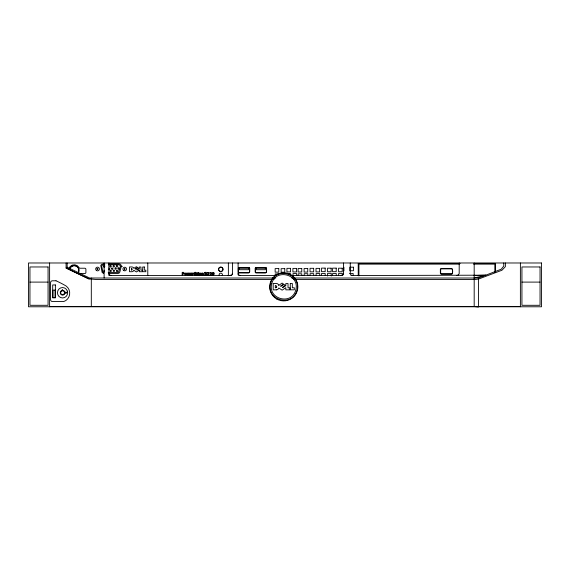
<?xml version="1.0" encoding="UTF-8"?>
<svg xmlns="http://www.w3.org/2000/svg" width="570" height="570" viewBox="0 0 570 570"><rect width="100%" height="100%" fill="white"/><g stroke="black" fill="none" stroke-linecap="round" stroke-linejoin="round"><path stroke-width="0.85" d="M232.467 273.322L231.698 274.875L229.831 275.524M343.546 273.322L342.777 274.875L340.91 275.524M64.766 293.351L66.455 292.937L66.341 292.325L66.455 292.937M64.88 293.037L64.838 293.351A2.387 2.323 -90 0 1 60.954 294.419A2.387 2.323 -90 0 1 61.995 290.422L62.215 289.817L62.593 290.344A2.387 2.323 -90 0 1 64.838 292.111M271.562 279.763L272.909 278.017M200.832 275.602L201.139 273.108C195.745 272.66 202.528 276.186 199.151 275.139L199.179 275.68M67.153 262.984L67.153 267.209L66.084 268.035L88.535 278.844L97.121 279.571L274.092 279.571M278.83 285.314L282.136 283.076L283.49 284.067L280.511 286.083L280.989 286.382L283.945 284.437L285.314 285.349L282.392 287.316L282.841 287.601L285.834 285.648L285.834 283.539L288.021 283.539L288.021 287.822L289.895 287.822L289.895 289.845L285.834 289.845L285.834 287.658L282.136 290.173L278.794 287.964A2.7 2.7 0 0 1 276.258 289.866M104.816 266.817L104.167 267.173L103.54 266.788L103.555 266.055L104.203 265.706L104.83 266.083M104.666 270.251L104.025 270.6L104.004 271.341L104.638 271.719M291.819 278.017L478.451 278.017L501.237 269.211L503.766 266.062L503.766 262.984M474.183 278.017L485.782 275.182L474.183 275.524M61.916 290.422L62.294 290.379M66.419 292.325L64.766 292.111M456.57 275.524L458.173 275.068L459.185 273.607L459.206 262.984M485.782 275.182L350.992 275.524M460.111 263.411L358.224 263.411L358.224 275.652M474.29 263.411L495.551 263.411L495.551 272.154M104.666 263.896L101.688 264.295L100.783 265.449L102.101 272.367L103.59 273.529M108.948 263.896L119.23 263.896L120.355 264.252L121.175 265.292L121.239 266.475L119.878 271.926L119.13 273.08L117.826 273.529L108.927 273.529M459.313 264.117L358.929 264.117L358.929 275.916M473.528 264.117L494.846 264.117L494.846 272.546M104.866 264.793L103.092 264.793L101.66 265.784L102.892 271.854L103.897 272.638M108.421 264.793L119.087 264.793L120.299 265.627L120.341 266.389L118.546 272.339L108.2 272.638M79.7 273.472L84.901 273.472A0.997 0.997 0 0 0 85.899 272.474L85.899 269.325A1.097 1.097 0 0 0 84.802 268.228L79.351 268.228L79.073 267.551A5.615 5.615 0 0 0 68.792 268.905M349.524 273.5L353.158 273.5L353.158 275.274M287.672 273.707L290.586 273.707M278.815 273.963L275.182 273.963L275.182 275.738M108.899 275.524L231.591 275.524M238.844 275.524L276.464 275.524M290.586 275.524L342.67 275.524M275.809 278.017L89.611 278.017L67.153 267.209M293.657 279.571L474.183 279.571L478.451 279.093L501.963 270.244L505.383 266.632L505.383 262.984M29.954 282.1L48.065 282.1M521.935 282.1L540.047 282.1M276.258 289.845L273.187 289.845L273.187 283.461L276.258 283.461A2.764 2.764 0 0 1 278.815 285.314M62.593 290.344L62.522 289.817M49.611 306.532L520.389 306.532M108.728 268.149L109.461 268.164L109.811 268.812L109.433 269.439L108.699 269.418M352.452 275.524L350.899 274.982L350.279 273.928L350.258 262.984M240.312 275.524L238.759 274.982L238.11 273.685M111.093 275.524L109.54 274.982L108.899 273.685M89.198 278.937L66.084 268.035L66.084 262.984M294.626 278.017L295.972 279.763M67.388 291.099L67.638 292.431A5.187 5.052 -90 0 1 60.648 297.554A5.187 5.052 -90 0 1 59.059 288.954A5.187 5.052 -90 0 1 67.317 291.099L67.559 292.431M520.389 262.984L520.389 306.781M478.451 278.017L478.451 307.016L474.183 306.532L474.183 262.984M343.917 267.309L343.917 270.857M343.546 262.984L343.546 274.79M342.299 275.153L342.299 273.379L338.666 273.379L338.666 275.153M336.257 275.274L336.257 273.5L332.623 273.5L332.623 275.274M331.248 276.022L331.248 273.358L327.608 273.358L327.608 276.022M325.199 275.253L325.199 273.479L321.565 273.479L321.565 275.253M319.742 275.324L319.742 273.55L316.108 273.55L316.108 275.324M313.7 275.445L313.7 273.671L310.059 273.671L310.059 275.445M307.829 275.474L307.829 273.7L304.195 273.7L304.195 275.474M301.786 275.595L301.786 273.821L298.146 273.821L298.146 275.595M296.628 275.36L296.628 273.586L292.994 273.586L292.994 275.36M238.11 262.984L238.11 274.911M232.467 262.984L232.467 274.79M228.37 262.984L228.37 274.555A3.121 3.121 0 0 1 228.135 275.752M147.787 262.984L147.787 274.719A2.957 2.957 0 0 0 147.894 275.481M108.899 262.984L108.899 274.911M104.118 262.984L104.118 278.017M91.307 278.017L91.307 306.532M49.611 262.984L49.611 306.781M69.747 269.161A4.617 4.617 0 0 1 75.981 266.09A4.617 4.617 0 0 1 78.211 272.667M69.96 268.114A4.802 4.802 0 0 1 76.451 266.112A4.802 4.802 0 0 1 78.453 272.603M219.364 275.581A1.646 1.646 0 0 1 220.79 273.115A1.646 1.646 0 0 1 222.215 275.581M290.272 283.511L290.272 289.817L294.312 289.817L294.312 287.772L292.339 287.772L292.339 283.511L290.272 283.511M192.553 273.379L192.482 274.911C193.508 274.512 194.548 272.46 192.553 273.051L192.553 273.379M182.215 272.681L182.115 274.911C183.576 274.348 183.141 271.847 183.319 273.985C185.571 273.593 183.056 271.299 182.215 272.681M204.744 272.424L204.623 274.911L205.399 274.911C205.977 271.726 205.977 273.251 206.034 274.911C207.145 274.947 207.43 271.363 204.744 272.424M121.895 266.211L121.887 266.674L121.895 266.211M116.487 270.586L116.472 271.327L117.099 271.705L117.748 271.356L117.762 270.622L117.135 270.237L116.487 270.586M196.244 272.838L195.004 272.966L194.983 273.386L196.03 273.379L195.994 273.935L194.947 273.942C194.584 275.018 196.671 273.7 196.137 274.911C192.51 276.45 194.406 270.201 196.244 272.838M210.123 272.702L210.401 274.911L211.214 274.911L211.342 272.424L210.123 272.702M197.989 272.424L197.968 273.03L196.7 273.408A1.261 1.261 0 0 0 196.493 274.099L196.614 274.583A0.727 0.727 0 0 0 196.964 274.897L198.595 274.911L198.731 272.424L197.989 272.424M190.943 274.049L192.076 274.362L191.983 274.89C190.494 275.766 189.418 273.336 191.085 273.016A1.596 1.596 0 0 1 191.677 273.051A0.734 0.734 0 0 1 192.111 273.351L192.218 274.049L190.943 274.049M191.556 273.721L190.957 273.771L191.556 273.721M202.136 274.049L203.269 274.362L203.177 274.89C201.687 275.766 200.612 273.336 202.279 273.016A1.596 1.596 0 0 1 202.87 273.051A0.734 0.734 0 0 1 203.305 273.351L203.412 274.049L202.136 274.049M202.749 273.721L202.151 273.771L202.749 273.721M207.224 274.398L207.202 274.911L209.162 274.911C207.459 274.348 211.235 271.99 207.444 272.46C207.751 273.066 209.276 273.158 207.224 274.398M200.398 273.564C200.505 275.339 198.837 273.493 200.398 273.564M197.947 273.507C198.111 275.395 196.287 273.522 197.947 273.507M238.531 268.306L238.531 272.082L238.958 272.645L248.47 272.695A1.054 1.054 0 0 0 249.525 271.641L249.518 268.335L249.033 267.786L239.151 267.765L238.531 268.306M255.388 268.306L255.396 272.082L255.823 272.645L265.328 272.695A1.054 1.054 0 0 0 266.382 271.641L266.375 268.335L265.891 267.786L256.016 267.765L255.388 268.306M440.66 269.346L440.66 273.044A0.77 0.77 0 0 0 441.429 273.814L451.639 273.814C453.086 273.308 453.072 269.311 451.54 268.862L441.216 268.862L440.66 269.346M212.083 273.507L212.118 274.277A0.898 0.898 0 0 0 212.482 274.797L213.565 274.861A0.912 0.912 0 0 0 214.056 274.384C215.261 272.681 212.239 271.42 212.083 273.507M213.508 273.529C212.859 276.251 212.638 271.441 213.508 273.529M186.618 273.949L186.554 274.32A0.919 0.919 0 0 1 186.183 274.79C182.856 275.866 185.514 270.964 186.618 273.949M185.884 273.942C185.172 275.524 185.029 272.553 185.884 273.942M96.957 268.848C97.698 271.142 98.745 267.223 96.957 268.848M124.317 268.926C124.859 270.608 125.621 267.743 124.317 268.926M270.586 283.276C265.827 300.347 292.538 307.501 296.949 290.344C301.708 273.279 274.996 266.119 270.586 283.276M271.748 283.589C267.408 299.157 291.769 305.684 295.787 290.03C300.134 274.469 275.773 267.936 271.748 283.589M113.394 270.273L113.188 270.978L113.694 271.505L114.406 271.334L114.613 270.629L114.107 270.094L113.394 270.273M187.865 273.821L187.744 274.191L187.437 273.051L186.761 273.051L187.373 274.911L188.043 274.911L188.435 273.807L188.691 274.911L189.39 274.911L190.173 273.051L189.496 273.051L189.105 274.191L188.827 273.051L188.121 273.051L187.865 273.821M110.238 265.762L109.86 266.397L110.21 267.038L110.943 267.052L111.328 266.425L110.972 265.784L110.238 265.762M110.331 270.244L109.946 270.871L110.302 271.519L111.036 271.534L111.421 270.907L111.064 270.258L110.331 270.244M111.891 268.121L111.506 268.748L111.862 269.389L112.596 269.411L112.974 268.776L112.625 268.135L111.891 268.121M113.416 265.713L113.031 266.34L113.387 266.988L114.121 267.002L114.506 266.375L114.15 265.727L113.416 265.713M116.686 265.656L116.309 266.283L116.658 266.931L117.399 266.945L117.776 266.318L117.427 265.67L116.686 265.656M115.311 267.943L114.926 268.577L115.283 269.218L116.016 269.24L116.401 268.605L116.045 267.964L115.311 267.943M118.211 267.936L117.833 268.563L118.182 269.204L118.923 269.225L119.301 268.591L118.952 267.95L118.211 267.936M276.607 287.209L275.317 287.886L275.317 285.42L276.607 286.097A1.304 1.304 0 0 1 276.607 287.209M139.272 270.08L136.415 271.954L133.836 270.308A2.073 2.073 0 0 1 131.87 271.712L129.497 271.712L129.497 266.967L131.87 266.967A2.13 2.13 0 0 1 133.857 268.342L136.408 266.674L137.463 267.416L135.161 268.912L135.532 269.133L137.812 267.693L138.866 268.37L136.615 269.824L136.957 270.038L139.272 268.591L139.272 267.024L140.961 267.024L140.961 270.201L142.407 270.201L142.407 271.712L139.272 271.712L139.272 270.08M541.5 262.984L28.5 262.984L28.5 306.781L541.5 306.781L541.5 262.984M48.065 266.967L29.954 266.967L29.954 305.292L48.065 305.292L48.065 266.967M540.047 266.967L521.935 266.967L521.935 305.292L540.047 305.292L540.047 266.967M144.303 267.002L142.7 267.002L142.7 271.69L145.82 271.69L145.82 270.166L144.303 270.166L144.303 267.002M353.45 267.195L349.816 267.195L349.816 270.743L353.45 270.743L353.45 267.195M248.855 267.558L239.151 267.558A0.834 0.834 0 0 0 238.317 268.392L238.317 271.99A0.912 0.912 0 0 0 239.229 272.902L248.47 272.902A1.261 1.261 0 0 0 249.724 271.641L249.724 268.427A0.869 0.869 0 0 0 248.855 267.558M265.72 267.558L256.016 267.558A0.834 0.834 0 0 0 255.182 268.392L255.182 271.99A0.912 0.912 0 0 0 256.094 272.902L265.328 272.902A1.261 1.261 0 0 0 266.589 271.641L266.589 268.427A0.869 0.869 0 0 0 265.72 267.558M248.499 268.078L239.4 268.078L239.4 269.703L248.499 269.703L248.499 268.078M265.363 268.078L256.265 268.078L256.265 269.703L265.363 269.703L265.363 268.078M325.171 268.114L321.537 268.114L321.537 271.662L325.171 271.662L325.171 268.114M331.156 268.178L327.522 268.178L327.522 271.726L331.156 271.726L331.156 268.178M336.222 268.135L332.588 268.135L332.588 271.683L336.222 271.683L336.222 268.135M342.214 268.199L338.573 268.199L338.573 271.748L342.214 271.748L342.214 268.199M290.55 268.342L286.917 268.342L286.917 271.89L290.55 271.89L290.55 268.342M296.535 268.406L292.902 268.406L292.902 271.954L296.535 271.954L296.535 268.406M313.664 268.306L310.03 268.306L310.03 271.854L313.664 271.854L313.664 268.306M319.649 268.37L316.015 268.37L316.015 271.918L319.649 271.918L319.649 268.37M131.485 268.42L131.485 270.251A0.941 0.941 0 0 0 131.485 268.42M301.751 268.456L298.117 268.456L298.117 272.004L301.751 272.004L301.751 268.456M307.736 268.52L304.102 268.52L304.102 272.075L307.736 272.075L307.736 268.52M278.78 268.591L275.146 268.591L275.146 272.147L278.78 272.147L278.78 268.591M451.54 268.555L441.216 268.555A0.862 0.862 0 0 0 440.353 269.418L440.353 273.044A1.076 1.076 0 0 0 441.429 274.12L451.639 274.12A0.876 0.876 0 0 0 452.516 273.237L452.516 269.532A0.976 0.976 0 0 0 451.54 268.555M284.772 268.662L281.138 268.662L281.138 272.211L284.772 272.211L284.772 268.662M56.002 280.789L52.397 280.789A1.86 1.81 -90 0 0 50.595 282.649L50.595 299.663A1.881 1.831 -90 0 0 52.426 301.551L63.74 301.551A8.778 8.536 -90 0 0 66.148 286.033A105.179 102.329 90 0 0 56.002 280.789M55.376 284.95L52.697 284.95L52.697 297.846L55.376 297.846L55.376 284.95M55.09 290.123L52.96 290.123L52.96 297.583L55.09 297.583L55.09 290.123M64.253 293.714A1.966 1.917 -90 0 0 62.593 290.764A1.966 1.917 -90 0 0 60.94 293.714A1.966 1.917 -90 0 0 64.253 293.714M276.721 299.015A14.093 14.093 0 0 0 297.861 286.81A14.093 14.093 0 0 0 276.721 274.612A14.093 14.093 0 0 0 276.721 299.015M219.649 271.284A2.273 2.273 0 0 0 223.062 269.318A2.273 2.273 0 0 0 219.649 267.351A2.273 2.273 0 0 0 219.649 271.284M219.742 271.128A2.088 2.088 0 0 0 222.877 269.318A2.088 2.088 0 0 0 219.742 267.508A2.088 2.088 0 0 0 219.742 271.128M123.84 270.6A1.803 1.803 0 0 0 126.54 269.04A1.803 1.803 0 0 0 123.84 267.48A1.803 1.803 0 0 0 123.84 270.6M96.608 270.615A1.867 1.867 0 0 0 99.401 269.004A1.867 1.867 0 0 0 96.608 267.387A1.867 1.867 0 0 0 96.608 270.615"/></g></svg>
